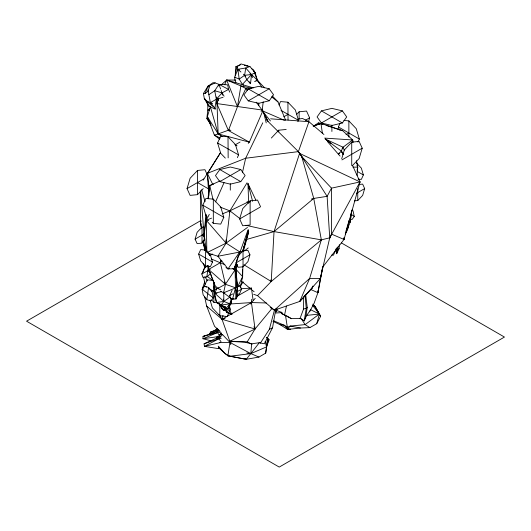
<?xml version="1.0" encoding="UTF-8"?>
<svg xmlns="http://www.w3.org/2000/svg" width="531" height="531" viewBox="0 0 531 531"><rect width="100%" height="100%" fill="white"/><g stroke="black" fill="none" stroke-linecap="round" stroke-linejoin="round"><path stroke-width="0.8" d="M330.03 237.968L331.404 234.052L331.517 188.16L301.734 156.579L298.402 151.62L266.668 120.132M207.813 103.658L207.787 110.07L206.851 118.499L211.199 125.303M221.035 341.732L218.885 338.718L218.891 337.046L220.491 336.986M299.975 318.64L303.573 308.982L303.646 296.915M206.287 214.697L206.844 252.696M205.172 248.973L205.145 250.612L203.041 241.154L204.86 238.578M224.128 307.303L221.195 305.06L216.509 302.497L214.411 295.103L214.093 282.419M242.886 266.237L242.627 276.664L240.291 287.41M322.423 267.451L344.022 239.468L344.095 237.828M235.22 75.628L235.824 66.747L240.457 64.643L240.908 63.919L247.592 65.798L246.736 66.156M336.13 249.444L336.621 253.745L339.11 248.681L339.316 244.672M352.564 142.447L352.69 139.972L342.674 130.706L320.963 123.391L318.248 122.953L313.542 126.199M253.705 294.32L257.535 295.648L271.222 281.496L274.036 231.582L299.584 153.393L298.402 151.62L308.949 121.699L302.431 118.453L297.586 119.302M357.124 175.409L357.721 167.139L356.533 160.747M235.054 267.856L235.505 287.809L232.492 299.345L235.996 298.893L236.76 297.46L237.569 286.899L235.645 266.788M219.011 314.365L222.011 319.284L229.79 341.201L247.254 341.825L255.033 329.008L251.448 302.57L251.701 299.305M275.768 309.381L272.542 327.766L264.325 343.783L259.274 342.734L251.608 343.789L250.838 353.613L246.238 359.308L227.879 355.823L218.407 347.546M216.947 101.952L218.155 133.945L222.356 136.586M206.586 251.117L204.037 235.306L205.889 214.849M276.465 308.883L276.18 311.996L277.149 308.889M309.56 311.843L314.113 303.221L317.916 292.7L318.135 290.265M207.8 265.394L208.59 269.429L225.423 284.251L235.505 287.809L235.996 298.893L237.145 287.291L235.525 267.651M206.652 216.124L204.037 235.306M208.417 198.793L209.758 185.584L220.093 180.898M250.612 82.962L251.502 74.526L245.72 68.008L237.875 69.296L234.689 77.187L234.994 80.334L235.97 82.597M208.942 266.27L208.59 269.429L216.104 288.406M345.309 234.052L350.241 221.991L351.515 210.727M214.411 295.103L214.298 283.235M268.062 121.347L262.248 110.043L263.197 101.819M237.311 264.345L235.213 268.759L228.018 268.892L217.889 256.254L226.1 243.132L229.91 210.86L247.028 182.823M254.98 74.327L255.172 72.727L253.526 70.165L251.767 68.705M346.039 230.799L348.396 222.914L350.241 221.991L351.668 210.688M251.608 343.789L244.937 342.269L231.264 341.42L229.95 342.442L227.879 355.823L246.238 359.308L258.942 357.071L265.699 353.122L267.803 338.552L266.648 337.384M235.996 298.893L237.569 286.899L242.627 276.664L242.428 269.336M265.699 353.122L267.538 339.13L268.945 339.74L266.389 347.712M207.933 198.574L209.758 185.584L213.522 184.065M207.488 265.646L204.163 268.666L201.807 273.943L202.908 277.381L206.818 276.97L208.371 266.184M206.818 299.716L208.59 287.39L204.402 286.143L202.145 289.242L203.141 294.864L206.818 299.716L211.006 300.964L213.263 297.871L212.267 292.249L208.59 287.39M305.517 318.932L307.237 307.456L305.69 294.751M220.704 260.27L220.332 262.692L225.423 284.251L223.611 292.807L230.587 297.944M304.197 321.063L306.248 308.305L305.053 295.289M217.206 101.209L216.814 103.552L228.416 130.54L249.344 142.155L262.765 110.959L256.267 102.217M231.821 298.389L230.919 303.672L228.277 308.75L225.894 308.65L230.408 303.254M216.741 96.927L214.929 108.112L215.772 109.174M218.646 85.922L218.918 84.349L215.174 82.916L213.024 82.683L207.926 86.281L203.426 93.483L204.276 98.341L207.362 101.799M310.589 289.428L317.916 292.7L322.171 269.051M268.48 341.971L268.945 339.74L266.847 337.59M317.916 292.7L322.881 266.808M231.961 298.395L230.919 303.672L221.195 305.06L223.843 301.442L229.724 297.241M348.555 222.104L348.874 220.484M284.543 315.095L286.448 306.062M275.323 310.628L275.669 309.035M357.044 170.325L357.721 167.139L357.164 165.592M242.388 172.774L245.667 158.238L262.772 122.814M270.219 307.462L274.394 310.164L299.776 301.422L320.306 278.576L329.731 237.828L360.045 181.927L352.484 165.367M272.151 308.252L255.033 329.008L222.011 319.284L222.987 315.334M337.816 246.928L336.621 253.745L337.65 250.665M235.333 73.278L237.072 66.574L240.457 64.643M219.104 335.107L217.504 332.605L217.889 331.152L220.305 331.311M248.422 229.93L242.687 251.502L217.889 256.254L207.634 252.948M260.316 343.185L269.343 329.339L274.613 309.553M243.45 251.037L248.196 233.773M272.967 321.341L280.136 324.7L287.663 329.399L300.493 328.019L309.865 327.62L316.715 323.718L319.39 314.04L315.321 306.852L312.898 304.124M331.404 234.052L344.022 239.468L360.045 181.927L299.584 153.393L298.96 152.702M248.641 230.793L242.687 251.502L248.727 231.35M203.234 188.631L197.532 194.651L190.118 195.381L187.051 188.598L190.118 178.27L197.532 170.444L204.946 169.708L206.99 174.234M203.638 241.406L202.012 243.125L197.12 243.61L195.096 239.136L197.12 232.319L202.012 227.155L203.638 226.989M250.128 200.811L250.128 225.018L242.72 225.748L239.647 218.964L242.72 208.637L250.128 200.811L257.542 200.074L260.608 206.864M236.103 262.812L238.134 255.995L243.025 250.831L247.917 250.347L249.942 254.827L247.917 261.644L243.025 266.808L238.134 267.292L236.103 262.812L249.942 254.827M228.277 308.75L231.397 298.429M308.431 121.811L309.613 117.842L306.54 111.052L299.126 111.789L296.849 114.192M341.718 158.723L344.314 149.981L351.728 142.155L359.135 141.419L362.208 148.209L359.135 158.537L352.299 165.758M359.394 184.423L362.653 184.104L364.678 188.578L362.653 195.401L357.761 200.565L354.502 200.884M219.628 139.155L214.385 135.133L207.375 116.621L210.369 106.758L218.155 133.945L219.734 134.429M299.584 153.393L301.734 156.579L313.748 198.421L321.341 239.859L309.639 278.443L299.776 301.422L311.962 288.472L312.825 286.182L311.962 288.472M218.891 337.046L204.083 343.796L204.448 346.365L218.374 348.628L218.891 347.095M202.975 272.39L205.305 265.573M203.054 289.242L202.716 287.649L204.787 281.596M275.649 312.985L281.184 312.686L281.337 312.235L276.093 310.283M236.76 297.46L238.12 293.597M345.489 233.288L346.862 229.498M347.413 227.985L348.787 224.201M201.441 228.343L200.539 222.668L201.11 221.115M248.057 229.757L233.939 268.958L232.764 268.341M203.426 93.483L205.178 93.396L207.926 86.281L215.174 82.916M218.719 98.998L216.814 103.552L262.248 110.043M224.739 84.582L226.644 80.028L235.764 80.068M229.273 212.367L229.91 210.86L248.588 201.747L250.048 201.767M250.824 289.528L251.448 288.061L240.988 288.758M250.824 304.031L251.448 302.57L255.225 298.362M225.323 158.119L220.743 153.34L217.61 142.998L220.617 136.148L228.005 136.792L235.439 144.558L238.572 154.893L237.37 157.634M279.021 104.985L280.527 101.56L287.908 102.204L295.349 109.97L298.482 120.305L297.878 121.679M215.566 201.886L224.042 182.657M233.759 269.496L235.877 269.224L237.543 265.447M233.939 298.701L230.812 299.033L229.717 295.594L232.074 290.318M238.844 286.043L240.41 285.877L241.505 289.315L239.149 294.592L236.381 297.108M207.05 216.748L205.909 215.546L202.835 205.212L205.909 198.428L213.323 199.165L220.73 206.984L223.803 217.318L220.73 224.102L213.323 223.365L212.181 222.164M198.647 254.064L200.672 249.59L205.563 250.074L210.455 255.238L212.48 262.055L210.455 266.535L205.563 266.051L200.672 260.887L198.647 254.064L212.48 262.055M228.927 312.746L227.222 316.516L219.814 315.779L212.4 307.953L210.037 300.008M229.611 311.239L230.295 309.726L229.113 305.756M339.336 130.135L338.386 126.955L340.092 123.185M357.987 142.076L359.354 139.056L356.281 128.728L348.867 120.902L343.929 120.411M356.447 162.957L361.339 168.121L363.37 174.938L361.339 179.418L358.08 179.093M336.156 249.165L333.428 255.199L331.782 255.033M353.135 142.374L352.69 139.972L343.033 147.22L341.294 151.03L338.479 154.315L340.092 156.087M216.363 338.453L217.405 336.223M218.374 348.628L219.057 347.228M236.487 263.867L233.939 268.958L236.653 263.96M209.294 214.378L206.234 220.252L226.1 243.132L239.753 251.886L228.018 268.892L225.96 267.624M316.715 323.718L320.578 316.383L319.39 314.04L312.381 305.073M291.565 318.726L281.729 313.642L282.14 313.005L281.337 312.235M286.415 315.693L291.313 318.593L300.075 318.368L304.256 320.691L305.863 316.622L310.728 309.633M339.256 152.941L338.479 154.315L327.375 141.465M203.174 180.182L220.518 152.563M207.747 173.06L220.504 152.769M209.134 334.444L210.601 332.107L217.843 329.074M218.055 337.749L221.5 332.997L217.564 338.24M299.776 301.422L301.097 299.365M217.79 288.406L225.423 284.251L235.366 269.449L235.877 269.224L242.627 276.664L242.382 272.602M217.909 337.656L220.272 334.264L221.54 333.282M342.163 148.441L343.033 147.22L325.257 139.016L330.946 143.47M217.445 338.22L220.272 334.264L222.502 334.576L229.95 342.442L250.838 353.613L258.942 357.071M219.814 169.535L215.473 175.582L219.814 181.635L230.295 184.144L240.775 181.635L245.116 175.582L240.775 169.535L230.295 167.026L219.814 169.535L240.775 181.635M321.414 110.879L317.073 116.926L321.414 122.98L331.895 125.489L342.376 122.98L346.716 116.926L342.376 110.879L331.895 108.37L321.414 110.879L342.376 122.98M248.249 88.889L243.908 94.91L248.249 100.883L258.73 103.313L269.21 100.777L273.558 94.757L269.21 88.783L258.73 86.347L248.249 88.889L269.21 100.777M352.099 209.772L353.075 210.946L354.27 216.462L352.033 219.542L349.856 218.964M240.994 284.981L243.251 281.888M259.274 342.734L250.838 353.613L229.731 356.268L225.363 353.905L218.241 346.185M217.079 328.191L215.772 329.778L217.225 329.24M221.931 260.92L220.332 262.692L208.59 269.429L210.946 274.806L210.382 272.483M243.643 85.172L242.428 84.422L251.502 74.526L255.172 72.727L257.323 80.168L258.63 82.245M248.229 143.357L249.344 142.155L218.155 133.945L214.385 135.133L220.186 138.053M219.807 337.45L222.502 334.576M271.361 138.033L278.748 130.195L286.182 129.478M345.296 233.401L346.345 232.332L348.515 227.009L348.064 225.702M206.818 276.97L210.137 273.95M221.42 84.754L226.644 80.028L253.406 87.894M257.535 295.648L274.394 310.164L309.639 278.443L320.306 278.576M307.237 307.456L306.248 308.305L303.573 308.982M360.045 181.927L331.517 188.16L327.116 196.344L313.748 198.421L274.036 231.582L246.935 239.362M243.935 264.777L271.222 281.496L321.341 239.859L329.731 237.828L327.116 196.344L301.734 156.579L302.909 158.736M244.486 250.858L248.242 247.944M207.581 252.325L226.1 243.132L247.479 227.414M205.178 93.396L207.94 91.385L209.864 85.571L207.926 86.281L207.933 87.734M204.78 250.041L203.041 241.154L205.006 239.72M274.394 310.164L275.742 309.215M217.677 330.992L218.958 330.109M211.338 103.784L210.369 102.602L208.856 94.691L214.73 90.748L218.918 84.349L227.666 84.834L228.556 89.407L229.757 92.162M202.716 287.649L204.07 286.76M255.995 81.017L257.323 80.168L255.57 75.548M233.109 268.434L235.366 269.449L235.479 268.792M209.831 108.782L207.787 110.07L209.353 110.368M318.832 124.672L320.963 123.391L322.423 133.586M225.741 308.796L223.664 310.031L222.688 309.619L218.593 303.32L219.801 304.382M229.83 129.703L218.155 133.945L207.375 116.621M261.046 111.371L262.467 110.541L262.765 110.959L267.584 120.856M248.249 100.883L269.21 88.783M235.12 144.89L240.039 142.049M283.76 116.807L288.001 114.357M187.051 188.598L203.818 178.914M305.418 120.258L309.613 117.842M219.814 181.635L240.775 169.535M321.414 122.98L342.376 110.879M346.039 134.642L348.867 133.009M200.837 220.571L26.55 321.195L279.24 467.081L504.45 337.059L341.493 242.972M195.096 239.136L204.09 233.939M239.647 218.964L259.911 207.269M341.944 159.904L362.208 148.209M209.732 255.65L212.513 254.044M356.381 193.37L364.678 188.578M231.343 299.477L232.784 298.661M236.368 296.623L251.448 288.061L253.075 300.081M204.588 296.417L206.625 305.982L222.011 319.284L251.448 302.57L266.356 302.962M208.822 195.441L207.329 173.358L208.769 172.582M201.807 273.943L209.015 270.106M211.325 291.625L217.843 288.147M229.717 295.594L232.99 293.849M238.233 291.054L241.505 289.315M221.281 338.24L218.885 338.718L204.448 346.365L220.69 342.515M254.608 81.588L257.323 80.168L264.591 87.807M241.107 285.087L237.145 287.291L223.611 292.807L220.723 291.346M269.343 329.339L272.542 327.766M229.79 341.201L255.033 329.008L253.944 326.797M209.858 334.092L218.533 329.93M235.492 269.39L235.877 269.224M220.604 332.379L217.504 332.605L202.948 338.758L203.041 336.422L217.889 331.152M211.577 218.128L206.234 220.252L208.696 220.504M222.27 213.887L229.91 210.86L240.351 218.905M209.433 190.35L207.329 173.358L245.667 158.238L298.402 151.62M314.113 126.053L320.963 123.391L313.117 126M219.688 342.568L229.95 342.442L232.532 341.533M255.331 74.36L255.172 72.727L249.942 66.541L245.72 68.008L244.625 75.309L246.842 79.663L250.526 83.725L249.165 81.787M204.083 343.796L218.885 338.718M218.294 329.499L210.601 332.107L212.174 331.762M228.018 268.892L229.445 268.42M339.11 248.681L337.231 249.285L336.455 247.931M223.033 97.319L216.336 99.284L210.369 102.602L206.181 100.744L204.276 98.341L208.61 105.901L214.809 109.008M311.365 199.098L313.748 198.421M217.504 332.605L203.041 336.422L204.634 336.189M222.011 319.284L225.144 318.474M221.454 291.705L214.643 293.105L216.509 302.497L218.712 303.493M336.043 248.727L337.63 248.481M216.509 302.497L223.843 301.442L229.757 303.765M218.287 336.588L202.948 338.758L210.94 340.776M235.824 66.747L237.072 66.574L237.875 69.296L239.196 79.099L242.428 84.422M306.646 315.387L319.39 314.04L318.301 312.812M246.955 201.899L250.001 201.866M218.679 288.041L217.079 288.16L214.643 293.105L223.843 301.442L223.737 292.023M230.534 303.964L251.448 302.57M352.929 167.139L357.721 167.139L357.051 165.672M230.646 341.406L231.264 341.42M210.236 269.496L208.59 269.429L207.96 265.54M230.872 130.653L228.416 130.54L237.47 106.691L245.807 88.524L249.046 88.976M285.486 315.275L287.663 329.399M290.557 329.227L286.229 328.662M324.62 138.1L352.69 139.972M270.618 118.811L308.949 121.699L323.943 134.522M213.163 280.421L207.209 279.83L204.435 285.963L206.466 287.138M211.677 300.015L213.907 302.371L217.63 302.743M349.61 221.931L350.241 221.991M280.136 324.7L284.291 325.244L287.304 327.295L290.172 326.067L305.119 324.62L319.39 314.04L310.615 309.719M244.871 65.233L249.942 66.541M246.815 352.989L250.838 353.613L266.555 346.889L265.155 341.466M244.419 65.28L247.592 65.798M216.96 293.49L214.643 293.105L214.013 286.534M321.341 239.859L274.036 231.582L245.787 225.277M300.493 328.019L290.172 326.067L287.49 329.034L284.291 325.244L273.717 320.843M218.593 303.32L219.456 304.104L220.949 304.402M230.726 313.356L231.947 314.179L228.284 312.659L227.022 312.673L224.215 306.453L229.87 311.272L231.947 314.179L227.022 312.673L222.894 306.175L225.635 306.752M228.476 307.349L229.896 307.648L229.87 311.272L228.284 312.659L224.215 306.453M210.123 106.227L208.61 105.901L206.181 100.744L214.929 108.112L210.369 102.602L212.672 103.499M251.867 88.338L240.882 85.896L226.644 80.028L237.47 106.691L240.882 85.896L245.807 88.524L247.307 90.482M318.248 122.953L322.974 124.453M326.127 125.449L342.674 130.706M281.184 312.686L282.14 313.005M226.564 311.027L223.664 310.031L219.456 304.104L224.487 307.861L222.894 306.175M225.728 310.708L222.688 309.619L219.456 304.104M239.388 69.873L237.875 69.296L240.941 72.024M249.988 73.942L251.502 74.526L257.323 80.168L261.763 87.018M220.226 207.136L229.91 210.86M281.735 313.642L285.047 314.923M211.331 258.982L224.845 264.717M234.689 77.187L239.196 79.099L244.625 75.309L251.502 74.526L252.497 77.632M262.765 110.959L284.483 120.358M218.427 100.22L216.336 99.284L214.73 90.748L222.051 92.859L224.109 96.217M220.77 289.873L217.079 288.16L216.588 286.654M313.23 305.391L315.321 306.852L320.578 316.383L314.544 305.783M247.254 341.825L252.086 344.393M281.012 110.395L298.482 120.305M217.61 142.998L238.572 154.893M338.386 126.955L359.354 139.056M357.144 171.347L363.37 174.938M197.532 182.545L209.639 189.54M202.835 205.212L223.803 217.318M202.012 235.14L204.103 236.348M209.174 288.698L213.907 291.433M234.961 144.512L237.058 145.833M309.865 327.62L305.119 324.62L301.342 318.792M244.857 358.418L246.238 359.308M351.018 214.159L354.27 216.462M207.316 276.472L213.23 280.746M325.257 139.016L341.294 151.03L343.477 154.534M207.701 270.803L210.283 272.801M202.145 289.242L213.263 297.871M271.54 96.775L277.998 101.912L285.658 120.238M235.366 269.449L237.145 287.291L235.691 269.409L235.605 270.02L234.821 267.923M241.578 281.224L249.749 288.081M252.258 290.191L254.143 291.778M208.67 254.322L209.891 255.404M243.397 74.214L245.534 76.603M222.861 305.916L224.075 307.011M219.509 330.886L214.564 326.319L206.625 305.982M266.92 337.689L268.945 339.74M272.41 96.031L277.998 101.912M270.438 120.962L263.715 112.612L266.23 122.9M206.851 118.499L210.243 122.94M204.86 276.658L207.435 280.879M343.365 154.475L341.294 151.03L343.285 154.548M207.329 173.358L212.765 184.423M255.882 200.167L247.984 183.633L248.647 203.36M203.088 263.489L204.939 267.578M343.033 147.22L344.267 150.173M203.041 241.154L206.878 250.884M253.838 71.718L253.526 70.165L254.11 71.705M211.238 275.562L214.969 285.386M229.95 342.442L230.819 344.738M217.438 102.224L216.336 99.284L222.051 92.859L228.556 89.407L218.918 84.349L220.624 88.989M224.586 281.988L225.423 284.251M221.195 90.535L222.502 95.129M200.313 191.512L200.539 222.668L201.11 224.215M304.157 320.359L304.256 320.691M201.634 189.733L205.059 201.68M208.856 94.691L207.933 89.925M252.623 201.335L247.984 183.633L249.278 189.162M209.758 185.584L212.951 199.225M203.565 277.129L205.099 284.304M235.187 267.033L235.691 269.409M253.526 70.165L253.851 71.685M223.352 299.092L223.843 301.442M270.929 279.89L271.222 281.496M200.539 222.668L201.461 228.257M204.488 246.623L205.145 250.612L205.026 248.973M203.897 243.756L204.156 245.375M204.415 247.001L204.933 250.24M200.691 190.702L204.355 239.946M225.947 239.906L226.1 243.132M343.975 237.822L344.022 239.468M287.908 102.204L288.041 120.033M278.748 130.195L278.755 131.814M258.796 103.074L258.809 105.55M228.005 136.792L228.157 157.86M357.761 188.578L357.761 200.565M351.728 142.155L351.728 165.553M348.867 120.902L348.867 137.038M331.895 125.017L331.895 131.482M299.126 111.789L299.126 119.05M243.025 250.831L243.025 266.808M230.295 183.673L230.295 190.144M219.814 304.482L219.814 315.779M213.907 282.061L213.907 302.371M213.323 199.165L213.323 223.365M205.563 250.074L205.563 266.051M202.012 227.155L202.012 243.125M197.532 170.444L197.532 194.651"/></g></svg>
